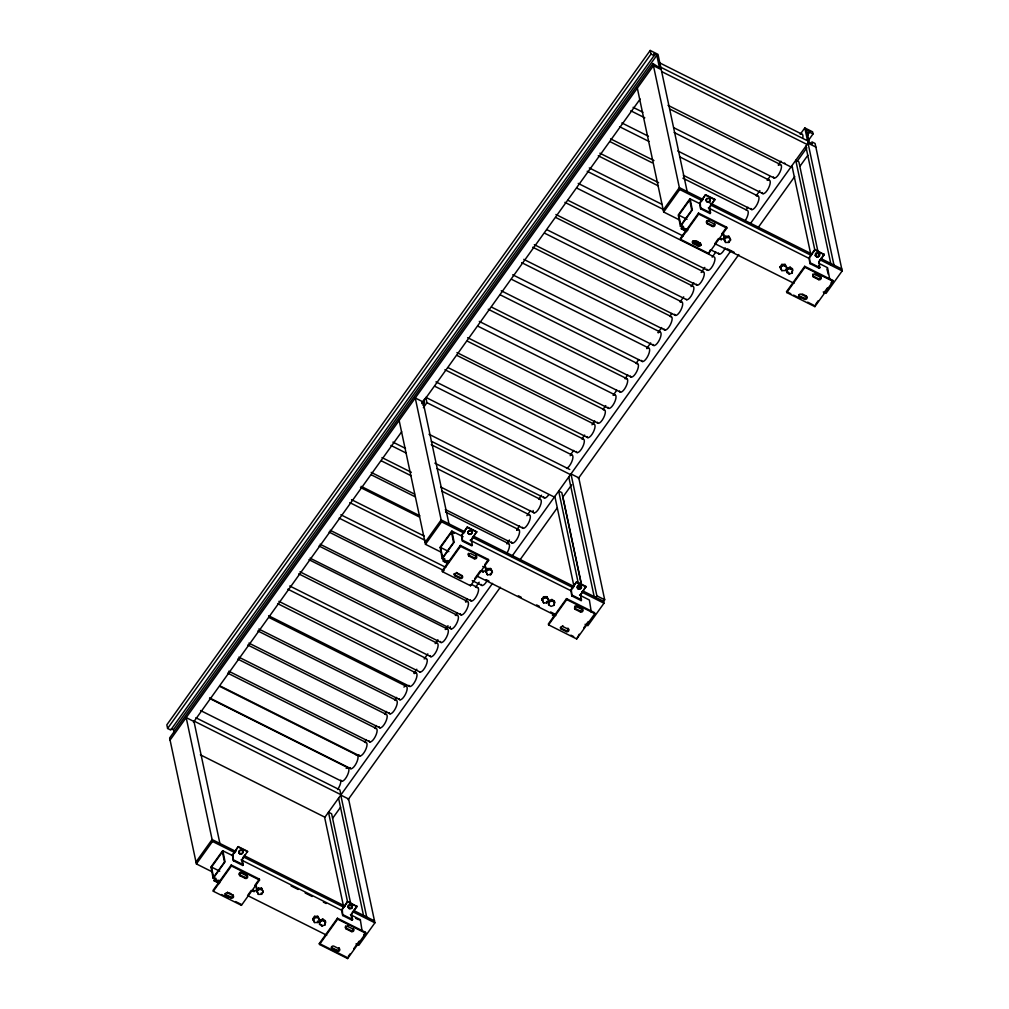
<?xml version="1.0" encoding="UTF-8"?>
<svg xmlns="http://www.w3.org/2000/svg" width="1009" height="1009" viewBox="0 0 1009 1009"><rect width="100%" height="100%" fill="white"/><g stroke="black" fill="none" stroke-linecap="round" stroke-linejoin="round"><path stroke-width="1.5" d="M580.049 595.386L585.989 586.481L576.618 581.789L571.018 589.609L571.788 595.928L581.159 600.62L580.73 594.616L585.989 586.481M241.655 859.971L245.225 854.61M319.803 920.208L319.538 924.358L322.01 926.01L325.037 924.887L325.579 922.112L325.289 920.725L322.817 919.085L319.803 920.208L319.538 924.358M325.289 920.725L325.037 924.887M548.871 600.607L548.619 604.757L551.091 606.409L554.105 605.286L554.66 602.512L554.37 601.124L551.898 599.485L548.871 600.607L548.619 604.757M554.37 601.124L554.105 605.286M786.503 271.055L787.058 268.293L790.085 267.171L792.557 268.81L792.292 272.972L789.265 274.095L786.806 272.443L786.503 271.055L788.975 272.707L789.265 274.095M786.806 272.443L787.058 268.293M829.663 279.014L827.582 267.713L819.106 263.425M361.739 931.257L361.954 930.386M590.757 611.769L591.034 610.786M362.155 931.345L360.314 919.628L359.734 919.905M591.236 611.731L589.395 600.027L579.519 595.033M687.167 191.533L658.007 54.36L650.2 50.45L166.826 724.84L167.595 728.46L170.723 730.037L654.097 55.634L653.693 53.729L656.821 55.293L659.445 67.679L653 63.592L169.626 737.995L196.389 863.918L211.789 871.637M167.595 728.46L650.969 54.07L650.2 50.45M174.027 732.446L173.434 729.696L656.821 55.293M170.067 740.089L653.441 65.686L661.248 69.608M421.989 402.692L425.054 398.416M193.463 722.242L401.683 431.751M421.863 403.6L640.16 99.033M422.859 402.717L424.209 400.838L424.612 402.742L422.859 405.177M423.376 407.674L426.946 402.679L425.823 397.357L569.808 469.513M195.986 862.014L212.092 839.538L235.904 851.457M425.066 542.413L441.173 519.925L464.972 531.857M663.254 210.099L679.36 187.624L703.159 199.542M196.389 863.918L212.508 841.443L186.186 717.601L193.993 721.523L219.899 843.448M440.87 552.037L425.47 544.318L441.576 521.83L415.254 398L423.061 401.91L448.98 523.848M679.057 219.722L663.657 212.004L679.763 189.528L653 63.592M219.508 883.493L214.16 880.807L215.636 878.12M238.225 846.614L232.36 854.976L233.394 860.753L242.765 865.445L243.27 864.751L242.337 859.441L247.596 851.306L238.225 846.614L232.965 854.749L233.394 860.753M447.252 563.211L443.241 561.206L444.717 558.519M467.306 527.001L461.441 535.375L462.475 541.152L471.846 545.844L472.351 545.15L471.417 539.84L476.677 531.705L467.306 527.001L462.084 535.035L462.475 541.152M686.776 231.578L681.416 228.892L682.904 226.205M705.493 194.699L699.628 203.061L700.662 208.838L710.033 213.542L710.538 212.836L709.604 207.526L714.864 199.391L705.493 194.699L700.233 202.834L700.662 208.838M214.16 880.807L215.838 878.461M681.416 228.892L683.106 226.546M231.238 865.016L213.113 890.304L213.315 891.25L241.428 905.338L259.553 880.05L259.351 879.091L231.238 865.016L231.452 865.962L213.315 891.25M460.318 545.402L442.194 570.703L442.396 571.649L470.509 585.737L488.633 560.449L488.432 559.49L460.318 545.402L460.52 546.361L442.396 571.649M698.505 213.101L680.381 238.389L680.583 239.335L708.696 253.423L726.821 228.135L726.619 227.176L698.505 213.101L698.707 214.047L680.583 239.335M476.677 531.705L470.736 540.61M714.864 199.391L708.999 207.753L710.033 213.542M247.571 895.538L251.191 890.48L254.041 891.578L256.727 889.9L256.248 885.751L256.727 889.9M254.823 885.423L259.351 879.091M474.835 578.46L480.271 570.867L483.109 571.964L485.808 570.299L485.329 566.137L485.808 570.299M484.799 564.548L488.432 559.49M710.298 249.942L708.696 253.423M714.839 243.623L718.458 238.565L721.296 239.663L723.995 237.985L723.516 233.836L723.995 237.985M722.078 233.508L726.619 227.176M258.329 888.16L256.589 890.594L258.354 894.365L261.571 894.327L263.311 891.893L261.545 888.122L258.329 888.16L258.632 889.547L256.879 891.981M485.67 570.993L487.41 568.559L490.626 568.508L492.089 570.905L492.392 572.292L490.651 574.726L487.435 574.764L485.67 570.993L487.435 574.764M723.857 238.679L725.597 236.245L728.813 236.207L730.276 238.591L730.579 239.978L728.826 242.412L725.622 242.463L723.857 238.679L725.622 242.463M485.96 572.38L487.7 569.946L487.41 568.559M724.147 240.066L725.887 237.632L725.597 236.245M364.539 742.17L366.368 739.61M374.629 728.094L376.458 725.534M384.719 714.019L386.548 711.459M394.809 699.943L396.638 697.383M403.978 687.142L405.807 684.581M414.068 673.066L416.818 669.232M424.158 658.991L427.829 653.87M435.156 643.628L437.919 639.794M445.246 629.553L448.009 625.719M455.336 615.477L457.178 612.917M465.426 601.402L467.268 598.841M475.516 587.326L479.187 582.206M506.707 543.813L509.457 539.979M516.797 529.738L519.547 525.903M526.887 515.662L530.557 510.541M538.806 499.026L541.556 495.192M570.917 454.239L573.667 450.405M581.916 438.877L584.665 435.043M592.006 424.802L594.755 420.967M603.016 409.452L605.766 405.605M613.106 395.377L616.776 390.256M625.025 378.741L627.775 374.894M636.036 363.379L638.785 359.545M647.046 348.029L650.704 342.909M658.045 332.667L661.715 327.547M669.976 316.031L671.805 313.471M680.066 301.956L683.724 296.835M691.064 286.606L693.814 282.76M701.154 272.518L704.824 267.41M712.165 257.169L715.835 252.048M746.105 209.822L747.934 207.261M756.195 195.746L759.853 190.625M767.193 180.384L769.943 176.55M778.204 165.035L780.953 161.188M800.213 134.323L804.804 127.916L812.611 131.838L813.052 133.92L808.474 140.327M806.973 135.244L809.735 131.41L806.607 129.846L809.243 142.231L812.359 143.795L811.955 141.891L815.083 143.455L842.174 270.904L826.056 293.392L823.256 291.979M807.175 136.202L809.735 131.41M492.518 583.379L324.671 817.555L343.451 905.956M511.777 556.501L730.995 250.661M750.255 223.784L808.045 143.164L815.852 147.074M797.022 161.49L806.872 147.755M332.73 818.148L340.588 807.187M571.649 484.824L562.921 496.996L581.714 585.397M799.986 166.233L807.843 155.285M348.067 799.708L500.325 587.288M519.585 560.411L557.195 507.943M578.296 478.518L738.802 254.571M758.062 227.693L794.751 176.512M312.803 918.77L314.556 916.336L317.759 916.286L319.235 918.682L319.525 920.069L317.785 922.503L314.568 922.541L312.803 918.77L314.568 922.541M541.883 599.157L543.624 596.723L546.84 596.685L548.316 599.081L548.606 600.469L546.865 602.89L543.649 602.941L541.883 599.157L543.649 602.941M780.071 266.855L781.811 264.421L785.027 264.371L786.503 266.767L786.793 268.154L785.052 270.589L781.836 270.626L780.071 266.855L781.836 270.626M313.105 920.158L314.846 917.723L314.556 916.336M542.174 600.544L543.927 598.11L543.624 596.723M780.361 268.243L782.114 265.808L781.811 264.421M554.231 613.636L552.453 615.503M576.618 581.789L571.359 589.924L571.788 595.928M319.311 943.516L337.435 918.228L365.535 932.303L365.75 933.262L347.613 958.55L319.512 944.462L319.311 943.516L347.411 957.591L347.613 958.55M566.516 598.614L548.379 623.915L548.581 624.861L576.694 638.949L594.818 613.661L594.616 612.703L566.516 598.614L566.717 599.573L548.581 624.861M786.566 291.601L804.69 266.313L832.803 280.388L833.005 281.347L814.881 306.635L786.768 292.547L786.566 291.601L790.791 293.707M319.512 944.462L337.637 919.174L337.435 918.228M786.768 292.547L804.905 267.259L804.69 266.313M342.707 915.529L342.278 909.525L347.638 901.857L357.009 906.561L351.649 914.217L352.582 919.527L352.078 920.221L342.707 915.529L341.673 909.752L347.537 901.39L357.009 906.561M809.975 263.614L809.546 257.61L814.906 249.955L824.277 254.646L818.904 262.302L819.85 267.612L819.346 268.318L809.975 263.614L808.941 257.837L814.805 249.475L824.277 254.646M356.909 906.082L351.006 914.558L352.078 920.221M818.627 261.899L824.176 254.167M595.411 597.908L596.887 595.852L570.968 473.915L578.775 477.837L604.694 599.762L602.903 602.259M348.319 956.33L350.136 953.808M353.755 948.75L359.191 941.157M363.732 934.839L365.535 932.303M579.216 634.207L576.694 638.949M583.744 627.875L588.272 621.557M815.587 304.415L818.299 300.632M823.748 293.039L827.367 287.981M830.987 282.924L832.803 280.388M366.696 917.004L340.777 795.079L348.584 798.989L374.907 922.819L358.8 945.294L356 943.894M582.584 590.795L603.584 601.314L603.987 603.218L587.869 625.694L585.069 624.294M826.863 268.886L828.351 274.398M463.131 536.712L451.78 531.087L440.126 547.206L442.182 558.658L449.219 562.202M232.65 855.607L222.636 850.713L210.995 866.92L213.101 878.259L220.151 881.803M787.361 269.68L790.375 268.558L792.847 270.198M549.173 601.995L552.188 600.872L554.66 602.512M320.093 921.595L323.12 920.473L325.579 922.112M699.918 203.692L689.904 198.798L678.262 215.005L680.369 226.344L687.406 229.888M680.482 226.394L692.325 209.922L690.131 198.811M442.295 558.696L454.138 542.237L451.918 531.087M213.227 878.309L225.07 861.837L222.838 850.688M725.887 237.632L729.103 237.594L730.579 239.978M782.114 265.808L785.317 265.758L786.793 268.154M487.7 569.946L490.916 569.896L492.392 572.292M543.927 598.11L547.143 598.072L548.606 600.469M263.311 891.893L261.848 889.509L258.632 889.547A1.867 1.589 -12 0 1 258.96 889.169M314.846 917.723L318.062 917.673L319.525 920.069M360.175 919.54L350.438 914.633M482.743 566.44L485.619 567.525M809.937 132.356L813.052 133.92M650.969 54.07L654.097 55.634M659.331 62.697L801.928 134.159M660.781 67.25L806.33 140.188M661.715 71.614L807.263 144.552M667.996 105.314L792.544 167.734M670.039 109.199L780.474 164.543M633.11 107.332L642.897 112.239M673.659 127.651L774.307 178.088M630.827 110.801L644.801 117.813M674.163 132.52L769.224 180.157M621.859 122.947L648.421 136.253M677.783 150.972L763.056 193.703M619.589 126.718L648.938 141.437M679.7 156.849L757.986 196.074M610.622 138.864L653.958 160.582M683.32 175.289L751.819 209.62M610.231 141.752L652.18 162.777M682.929 178.189L747.24 210.414A7.479 2.661 -63.4 0 1 744.97 220.996M705.594 195.166L714.965 199.87M707.359 201.649L812.371 254.268M815.171 255.668L817.971 257.081M820.771 258.481L841.771 268.999M679.763 189.528L702.163 200.753M710.563 204.953L811.375 255.466M819.775 259.679L842.174 270.904M599.876 153.204L658.587 182.616M708.331 207.917L809.294 258.506M598.274 155.802L658.385 185.921M701.167 208.144L710.538 212.836M810.479 262.92L819.85 267.612M698.707 214.047L726.821 228.135M804.905 267.259L833.005 281.347M818.892 275.571L815.083 273.666L815.285 274.612L820.355 277.16A1.64 1.4 -12 0 1 820.847 279.064A1.64 1.4 -12 0 1 818.589 279.619L813.519 277.071A1.64 1.4 -12 0 1 813.04 275.154A1.64 1.4 -12 0 1 815.285 274.612M709.087 221.4L714.17 223.948A1.64 1.4 -12 0 1 714.649 225.865A1.64 1.4 -12 0 1 712.404 226.407L707.334 223.859A1.64 1.4 -12 0 1 706.842 221.942A1.64 1.4 -12 0 1 709.087 221.4L708.886 220.454M706.464 221.337A1.64 1.4 -12 0 0 707.132 222.913L712.203 225.448L712.404 226.407M812.75 275.608A1.64 1.4 -12 0 0 813.317 276.125L818.387 278.661A1.64 1.4 -12 0 0 820.645 278.118A1.64 1.4 -12 0 0 820.153 276.201L820.355 277.16M589.306 167.935L662.005 204.373M678.603 215.068L687.015 219.281M587.188 171.265L662.673 209.09M680.823 225.537L683.635 226.949M727.098 248.731L734.111 252.25M715.457 243.938L793.982 283.289M681.315 228.412L685.338 230.43M696.059 240.76L698.594 242.021M802.256 293.972L806.052 295.877L806.254 296.823A1.64 1.4 -12 0 1 806.746 298.74A1.64 1.4 -12 0 1 804.501 299.282L799.418 296.747A1.64 1.4 -12 0 1 798.939 294.83A1.64 1.4 -12 0 1 801.184 294.287L806.254 296.823M700.069 243.61L694.999 241.075A1.64 1.4 -12 0 0 692.742 241.618A1.64 1.4 -12 0 0 693.233 243.535L698.304 246.07A1.64 1.4 -12 0 0 700.561 245.528A1.64 1.4 -12 0 0 700.069 243.61L699.868 242.665A1.64 1.4 -12 0 1 700.347 244.582A1.64 1.4 -12 0 1 698.102 245.124L693.032 242.576A1.64 1.4 -12 0 1 692.325 241.731M578.22 183.411L683.068 235.955M692.855 240.848L701.242 245.061M711.03 249.967L719.417 254.167M798.649 295.284A1.64 1.4 -12 0 0 799.216 295.788L804.299 298.336L804.501 299.282M793.591 295.12L800.629 298.639M807.654 302.158L814.679 305.689L814.881 306.635M576.971 188.166L713.968 256.828A7.479 2.661 -63.4 0 1 712.72 265.821A7.479 2.661 -63.4 0 1 706.855 269.214M568.004 200.312L707.801 270.362M564.901 202.355L703.298 271.711M555.934 214.501L697.131 285.257M555.896 217.566L692.906 286.215M546.928 229.711L686.738 299.761M544.671 233.218L681.68 301.868M534.316 244.657L675.513 315.413M532.739 247.218L671.149 316.574M523.785 259.363L664.981 330.12M521.678 262.643L660.088 331.999M512.723 274.789L653.92 345.545M511.613 279.342L648.623 348.004M501.259 290.794L642.456 361.55M500.439 294.943L637.448 363.593M491.471 307.077L631.281 377.139M488.268 309.271L626.677 378.627M479.3 321.417L620.51 392.16M478.014 326.235L615.011 394.885M467.646 337.674L608.843 408.431M467.331 341.13L604.341 409.78M456.976 352.57L598.173 423.326M457.052 355.471L594.049 424.133M448.084 367.617L587.881 437.679M444.931 369.735L583.328 439.092M435.964 381.881L577.161 452.625M434.929 386.346L571.926 454.996M426.946 402.679L570.943 474.835M429.014 434.261L553.437 496.617M431.385 441.274L544.62 498.017M431.247 444.679L540.294 499.329M392.93 442.119L405.504 448.412M434.866 463.131L534.127 512.862M390.937 445.436L406.324 453.142M437.074 468.554L529.347 514.792M381.982 457.582L411.331 472.288M440.693 487.006L523.179 528.338M381.579 460.949L410.928 475.668M441.69 491.068L518.576 529.599M371.211 472.389L414.548 494.107M445.31 509.52L512.408 543.145M371.489 474.911L414.838 496.63M445.587 512.042L508.498 543.574M467.407 527.48L476.778 532.172M576.719 582.256L586.09 586.961M596.887 595.852L604.694 599.762M473.372 536.069L574.184 586.582M441.576 521.83L463.976 533.055M472.376 537.267L573.188 587.78M581.588 591.993L603.987 603.218M470.144 540.219L571.107 590.82M361.134 486.351L419.845 515.776M451.49 531.92L454.29 533.32M360.49 487.511L419.214 516.936M462.98 540.446L472.351 545.15M572.292 595.222L581.663 599.926M460.52 546.361L488.633 560.449M566.717 599.573L594.818 613.661M475.983 556.249L470.913 553.714A1.64 1.4 -12 0 0 468.655 554.256A1.64 1.4 -12 0 0 469.147 556.173L474.217 558.709A1.64 1.4 -12 0 0 476.462 558.166A1.64 1.4 -12 0 0 475.983 556.249L475.781 555.303M577.098 606.926L582.168 609.461A1.64 1.4 -12 0 1 582.66 611.378A1.64 1.4 -12 0 1 580.415 611.921L575.332 609.386A1.64 1.4 -12 0 1 574.853 607.468A1.64 1.4 -12 0 1 577.098 606.926L576.896 605.968L581.966 608.515L582.168 609.461M468.453 553.298A1.64 1.4 -12 0 0 468.945 555.215L474.016 557.763L474.217 558.709M574.562 607.923A1.64 1.4 -12 0 0 575.13 608.427L580.213 610.975L580.415 611.921M351.536 499.657L424.221 536.094M440.416 547.37L448.828 551.595M349.808 502.621L425.306 540.446M486.111 579.633L488.911 581.045M518.361 595.802L521.161 597.202M536.586 604.933L539.399 606.333M550.611 611.958L553.411 613.358M477.27 576.253L555.795 615.604M443.14 560.727L447.151 562.732M340.853 514.767L445.701 567.298M456.888 572.91L461.075 575.004M472.262 580.616L482.05 585.523M456.812 573.377L461.882 575.925A1.64 1.4 -12 0 1 462.374 577.842A1.64 1.4 -12 0 1 460.117 578.384L455.046 575.836A1.64 1.4 -12 0 1 454.567 573.932A1.64 1.4 -12 0 1 456.812 573.377L456.61 572.431M562.997 626.589L568.08 629.137A1.64 1.4 -12 0 1 568.559 631.054A1.64 1.4 -12 0 1 566.314 631.596L561.231 629.048A1.64 1.4 -12 0 1 560.752 627.144A1.64 1.4 -12 0 1 562.997 626.589L562.795 625.643M454.1 573.68A1.64 1.4 -12 0 0 454.845 574.89L459.915 577.425L460.117 578.384M560.474 627.598A1.64 1.4 -12 0 0 561.029 628.102L566.112 630.638A1.64 1.4 -12 0 0 568.357 630.095A1.64 1.4 -12 0 0 567.865 628.178L568.08 629.137M339.138 518.134L443.998 570.678M471.96 584.69L477.547 587.49M570.867 635.178L573.68 636.591M330.183 530.28L471.38 601.036M329.073 532.084L467.47 601.44M320.105 544.229L461.302 614.986M319.021 546.008L457.418 615.364M310.053 558.154L451.25 628.91M308.943 559.667L447.34 629.023M299.976 571.813L441.173 642.569M298.702 573.844L437.111 643.2M289.747 585.989L430.944 656.745M287.855 589.18L426.252 658.536M278.888 601.326L420.085 672.082M277.614 603.596L416.011 672.953M268.646 615.742L409.843 686.498M269.176 617.596L406.186 686.259M258.821 629.036L400.018 699.792M257.85 630.953L396.26 700.309M248.882 643.099L390.092 713.855M247.785 645.003L386.182 714.359M238.818 657.149L380.015 727.905M237.708 659.054L376.117 728.41M228.753 671.199L369.95 741.943M227.643 673.104L366.04 742.46M220.076 685.943L359.872 755.993M220.038 686.524L357.047 755.186M209.683 697.963L350.88 768.719M209.519 698.392L347.916 767.748M200.551 710.538L341.748 781.294M195.885 717.752L339.882 789.908L340.891 794.676L194.106 721.107M171.353 728.649L173.434 729.696M200.362 754.808L324.784 817.151M238.326 847.081L247.697 851.785M238.704 852.857L241.504 854.27M244.304 855.67L345.103 906.183M353.503 910.395L374.503 920.914M212.508 841.443L234.908 852.668M243.308 856.868L344.107 907.381M352.507 911.594L374.907 922.819M241.063 859.832L342.026 910.421M291.122 885.952L298.134 889.471M305.147 892.978L312.159 896.496M323.372 902.122L326.184 903.522M355.622 918.278L358.435 919.678M233.899 860.046L243.27 864.751M343.211 914.835L352.582 919.527M231.452 865.962L259.553 880.05M337.637 919.174L365.75 933.262M241.239 872.23A1.64 1.4 -12 0 1 241.63 872.356L246.7 874.904L246.902 875.862A1.64 1.4 -12 0 1 247.394 877.767A1.64 1.4 -12 0 1 245.149 878.322L240.066 875.774A1.64 1.4 -12 0 1 239.587 873.857A1.64 1.4 -12 0 1 241.832 873.315L246.902 875.862M348.017 926.527L353.1 929.075A1.64 1.4 -12 0 1 353.579 930.979A1.64 1.4 -12 0 1 351.334 931.534L346.251 928.986A1.64 1.4 -12 0 1 345.772 927.069A1.64 1.4 -12 0 1 348.017 926.527L347.815 925.568M239.196 873.252A1.64 1.4 -12 0 0 239.865 874.816L244.935 877.363L245.149 878.322M345.318 926.83A1.64 1.4 -12 0 0 346.049 928.028L351.132 930.575L351.334 931.534M211.335 866.983L219.748 871.196M248.189 895.853L326.714 935.204M214.059 880.327L218.07 882.345M228.803 892.662L231.338 893.936M227.731 892.99L232.802 895.525A1.64 1.4 -12 0 1 233.293 897.442A1.64 1.4 -12 0 1 231.048 897.985L225.966 895.437A1.64 1.4 -12 0 1 225.486 893.533A1.64 1.4 -12 0 1 227.731 892.99L227.53 892.032M338.999 948.737L333.916 946.202A1.64 1.4 -12 0 0 331.671 946.745A1.64 1.4 -12 0 0 332.163 948.649L337.233 951.197A1.64 1.4 -12 0 0 339.478 950.655A1.64 1.4 -12 0 0 338.999 948.737L338.797 947.792M225.057 893.646A1.64 1.4 -12 0 0 225.764 894.491L230.847 897.039A1.64 1.4 -12 0 0 233.092 896.484A1.64 1.4 -12 0 0 232.6 894.579L232.802 895.525M331.393 947.199A1.64 1.4 -12 0 0 331.961 947.703L337.031 950.251L337.233 951.197M221.551 894.529L228.576 898.048M235.602 901.567L241.227 904.379L241.428 905.338M804.804 127.916L833.964 265.09M805.825 146.242L831.101 265.127M818.967 256.362L798.888 161.869L795.76 160.292L814.868 250.219M818.791 265.695L819.346 268.318M815.524 253.272L816.167 256.311M818.387 278.661L818.589 279.619M791.926 165.64L810.719 254.041M813.317 276.125L813.519 277.071M799.216 295.788L799.418 296.747M792.002 271.585L792.292 272.972M790.085 267.171L790.375 268.558M785.027 264.371L785.317 265.758M728.813 236.207L729.103 237.594M728.536 241.025L728.826 242.412M721.006 238.275L721.296 239.663M707.132 222.913L707.334 223.859M698.102 245.124L698.304 246.07M693.032 242.576L693.233 243.535M637.335 88.174L663.657 212.004M568.761 477.005L594.351 597.404M581.247 584.072L561.811 492.619L558.683 491.055L579.418 588.6M580.604 598.009L581.159 600.62M554.862 496.403L573.97 586.317M575.13 608.427L575.332 609.386M566.112 630.638L566.314 631.596M561.029 628.102L561.231 629.048M551.898 599.485L552.188 600.872M546.84 596.685L547.143 598.072M546.563 601.503L546.865 602.89M490.626 568.508L490.916 569.896M490.349 573.339L490.651 574.726M482.819 570.577L483.109 571.964M468.945 555.215L469.147 556.173M470.308 584.779L470.509 585.737M454.845 574.89L455.046 575.836M399.148 420.476L425.47 544.318M338.57 798.157L363.517 915.516M351.7 908.277L331.62 813.771L328.493 812.207L347.613 902.134M348.256 905.187L348.9 908.226M346.049 928.028L346.251 928.986M331.961 947.703L332.163 948.649M322.817 919.085L323.12 920.473M321.707 924.622L322.01 926.01M317.759 916.286L318.062 917.673M317.494 921.116L317.785 922.503M261.545 888.122L261.848 889.509M261.268 892.94L261.571 894.327M258.064 892.978L258.354 894.365M253.738 890.19L254.041 891.578M241.655 860.21L242.765 865.445M241.63 872.356L241.832 873.315M239.865 874.816L240.066 875.774M230.847 897.039L231.048 897.985M225.764 894.491L225.966 895.437M781.723 266.023A1.867 1.589 -12 0 1 782.429 265.43M784.661 265.657A1.867 1.589 -12 0 1 784.939 265.985M721.826 234.101A1.867 1.589 -12 0 1 722.469 234.681M790.602 268.571A1.867 1.589 -12 0 1 790.968 268.835M714.536 223.493A1.64 1.4 -12 0 1 712.203 225.448M706.918 220.694A1.64 1.4 -12 0 1 707.271 220.467M812.838 274.208A1.64 1.4 -12 0 1 813.103 273.906M806.796 297.087A1.64 1.4 -12 0 1 804.299 298.336M806.38 296.091A1.64 1.4 -12 0 1 806.759 296.722M687.634 229.749A2.106 1.791 -12 0 1 686.044 228.652M687.734 230.229A2.106 1.791 -12 0 1 686.032 228.677M709.289 198.268A2.106 1.791 -12 0 1 709.693 200.993A2.106 1.791 -12 0 1 706.489 201.043A2.106 1.791 -12 0 1 707.208 198.306M550.573 600.834A1.867 1.589 -12 0 1 551.519 600.645M578.851 585.195A2.106 1.791 -12 0 1 581.361 587.074A2.106 1.791 -12 0 1 578.308 588.588A2.106 1.791 -12 0 1 577.88 585.687M476.109 555.518A1.64 1.4 -12 0 1 474.016 557.763M462.248 575.483A1.64 1.4 -12 0 1 459.915 577.425M582.534 609.02A1.64 1.4 -12 0 1 580.213 610.975M574.651 606.51A1.64 1.4 -12 0 1 575.672 605.841M448.564 562.19A2.106 1.791 -12 0 1 447.882 560.512M468.567 530.911A2.106 1.791 -12 0 1 471.972 531.516A2.106 1.791 -12 0 1 469.689 533.963A2.106 1.791 -12 0 1 468.214 531.289M260.814 889.143A1.867 1.589 -12 0 1 261.18 889.396M314.165 918.745A1.867 1.589 -12 0 1 314.253 918.329M321.089 920.675A1.867 1.589 -12 0 1 321.493 920.435M323.347 920.485A1.867 1.589 -12 0 1 323.7 920.75M247.268 875.408A1.64 1.4 -12 0 1 244.935 877.363M239.65 872.608A1.64 1.4 -12 0 1 240.407 872.243M353.453 928.621A1.64 1.4 -12 0 1 351.132 930.575M345.57 926.123A1.64 1.4 -12 0 1 345.847 925.821M339.112 948.006A1.64 1.4 -12 0 1 337.031 950.251M219.495 881.79A2.106 1.791 -12 0 1 218.802 880.125M241.542 850.007A2.106 1.791 -12 0 1 242.551 852.782A2.106 1.791 -12 0 1 239.133 852.832A2.106 1.791 -12 0 1 240.457 850.032M414.245 673.608A7.479 2.661 -63.4 0 1 415.645 680.205A7.479 2.661 -63.4 0 1 408.897 685.338M702.491 271.812A7.479 2.661 -63.4 0 1 702.504 279.846A7.479 2.661 -63.4 0 1 696.185 284.097M692.098 286.329A7.479 2.661 -63.4 0 1 692.527 293.48A7.479 2.661 -63.4 0 1 686.133 299.408M680.873 301.981A7.479 2.661 -63.4 0 1 680.886 310.015A7.479 2.661 -63.4 0 1 674.567 314.266M446.533 629.124A7.479 2.661 -63.4 0 1 446.546 637.158A7.479 2.661 -63.4 0 1 440.227 641.409M456.61 615.465A7.479 2.661 -63.4 0 1 456.169 624.357A7.479 2.661 -63.4 0 1 450.241 626.576M465.704 602.108A7.479 2.661 -63.4 0 1 467.104 608.704A7.479 2.661 -63.4 0 1 460.369 613.838M476.74 587.591A7.479 2.661 -63.4 0 1 476.752 595.638A7.479 2.661 -63.4 0 1 470.434 599.888M507.691 543.674A7.479 2.661 -63.4 0 1 507.237 552.566M516.81 530.267A7.479 2.661 -63.4 0 1 518.21 536.864A7.479 2.661 -63.4 0 1 511.462 541.997M539.487 499.43A7.479 2.661 -63.4 0 1 539.033 508.322A7.479 2.661 -63.4 0 1 533.105 510.541M548.518 495.053A7.479 2.661 -63.4 0 1 543.674 496.869M670.342 316.675A7.479 2.661 -63.4 0 1 670.354 324.709A7.479 2.661 -63.4 0 1 664.036 328.959M436.304 643.301A7.479 2.661 -63.4 0 1 436.317 651.335A7.479 2.661 -63.4 0 1 429.998 655.585M337.586 789.568A7.479 2.661 -63.4 0 0 340.802 780.134A7.479 2.661 -63.4 0 0 347.55 775A7.479 2.661 -63.4 0 0 346.15 768.404M356.24 755.287A7.479 2.661 -63.4 0 1 356.253 763.321A7.479 2.661 -63.4 0 1 349.934 767.572M405.378 686.36A7.479 2.661 -63.4 0 1 405.391 694.394A7.479 2.661 -63.4 0 1 399.072 698.644M375.31 728.511A7.479 2.661 -63.4 0 1 375.323 736.545A7.479 2.661 -63.4 0 1 369.004 740.795M486.956 580.97A7.479 2.661 -63.4 0 1 481.104 584.362M570.161 455.652A7.479 2.661 -63.4 0 1 572.532 459.625A7.479 2.661 -63.4 0 1 566.579 468.428M593.242 424.234A7.479 2.661 -63.4 0 1 593.254 432.268A7.479 2.661 -63.4 0 1 586.948 436.519M603.533 409.894A7.479 2.661 -63.4 0 1 603.546 417.928A7.479 2.661 -63.4 0 1 597.227 422.178M528.539 514.893A7.479 2.661 -63.4 0 1 528.552 522.939A7.479 2.661 -63.4 0 1 522.233 527.19M582.521 439.192A7.479 2.661 -63.4 0 1 582.534 447.227A7.479 2.661 -63.4 0 1 576.227 451.477M614.204 394.986A7.479 2.661 -63.4 0 1 614.229 403.02A7.479 2.661 -63.4 0 1 607.91 407.27M658.322 332.667A7.479 2.661 -63.4 0 1 659.722 339.264A7.479 2.661 -63.4 0 1 652.974 344.397M636.641 363.694A7.479 2.661 -63.4 0 1 636.654 371.728A7.479 2.661 -63.4 0 1 630.335 375.979M395.44 700.41A7.479 2.661 -63.4 0 1 395.465 708.444A7.479 2.661 -63.4 0 1 389.146 712.695M625.857 378.728A7.479 2.661 -63.4 0 1 625.883 386.762A7.479 2.661 -63.4 0 1 619.564 391.013M646.845 348.66A7.479 2.661 -63.4 0 1 648.257 355.269A7.479 2.661 -63.4 0 1 641.51 360.39M385.375 714.46A7.479 2.661 -63.4 0 1 385.388 722.494A7.479 2.661 -63.4 0 1 379.069 726.745M365.233 742.561A7.479 2.661 -63.4 0 1 365.245 750.595A7.479 2.661 -63.4 0 1 358.927 754.846M425.445 658.637A7.479 2.661 -63.4 0 1 425.886 665.801A7.479 2.661 -63.4 0 1 419.492 671.717M768.417 180.258A7.479 2.661 -63.4 0 1 768.442 188.305A7.479 2.661 -63.4 0 1 762.123 192.555M757.179 196.175A7.479 2.661 -63.4 0 1 757.191 204.222A7.479 2.661 -63.4 0 1 750.873 208.472M778.708 165.199A7.479 2.661 -63.4 0 1 780.108 171.807A7.479 2.661 -63.4 0 1 773.373 176.928M785.116 163.395A7.479 2.661 -63.4 0 1 784.523 163.042M801.121 134.26A7.479 2.661 -63.4 0 1 802.735 137.968M725.219 247.886A7.479 2.661 -63.4 0 1 718.471 253.007M211.436 867.223L213.631 877.124L224.465 862.064L222.434 851.873L211.436 867.223M440.517 547.61L442.699 557.523L453.546 542.464L451.515 532.273L440.529 547.521M678.704 215.308L680.886 225.209L691.72 210.149L689.727 199.984L678.704 215.308M816.445 256.69A2.106 1.791 -12 0 0 819.661 255.075A2.106 1.791 -12 0 0 816.622 253.549A2.106 1.791 -12 0 0 816.445 256.69M816.344 256.21A2.106 1.791 -12 0 0 819.56 254.609A2.106 1.791 -12 0 0 816.521 253.082A2.106 1.791 -12 0 0 816.344 256.21M707.132 201.914A2.106 1.791 -12 0 0 710.349 200.299A2.106 1.791 -12 0 0 707.309 198.773A2.106 1.791 -12 0 0 707.132 201.914M578.258 589.004A2.106 1.791 -12 0 0 581.474 587.389A2.106 1.791 -12 0 0 578.434 585.863A2.106 1.791 -12 0 0 578.258 589.004M468.945 534.215A2.106 1.791 -12 0 0 472.162 532.613A2.106 1.791 -12 0 0 469.122 531.087A2.106 1.791 -12 0 0 468.945 534.215M349.177 908.604A2.106 1.791 -12 0 0 352.393 906.99A2.106 1.791 -12 0 0 349.354 905.464A2.106 1.791 -12 0 0 349.177 908.604M349.076 908.125A2.106 1.791 -12 0 0 352.292 906.511A2.106 1.791 -12 0 0 349.253 904.997A2.106 1.791 -12 0 0 349.076 908.125M239.865 853.828A2.106 1.791 -12 0 0 243.081 852.214A2.106 1.791 -12 0 0 240.041 850.688A2.106 1.791 -12 0 0 239.865 853.828"/></g></svg>
